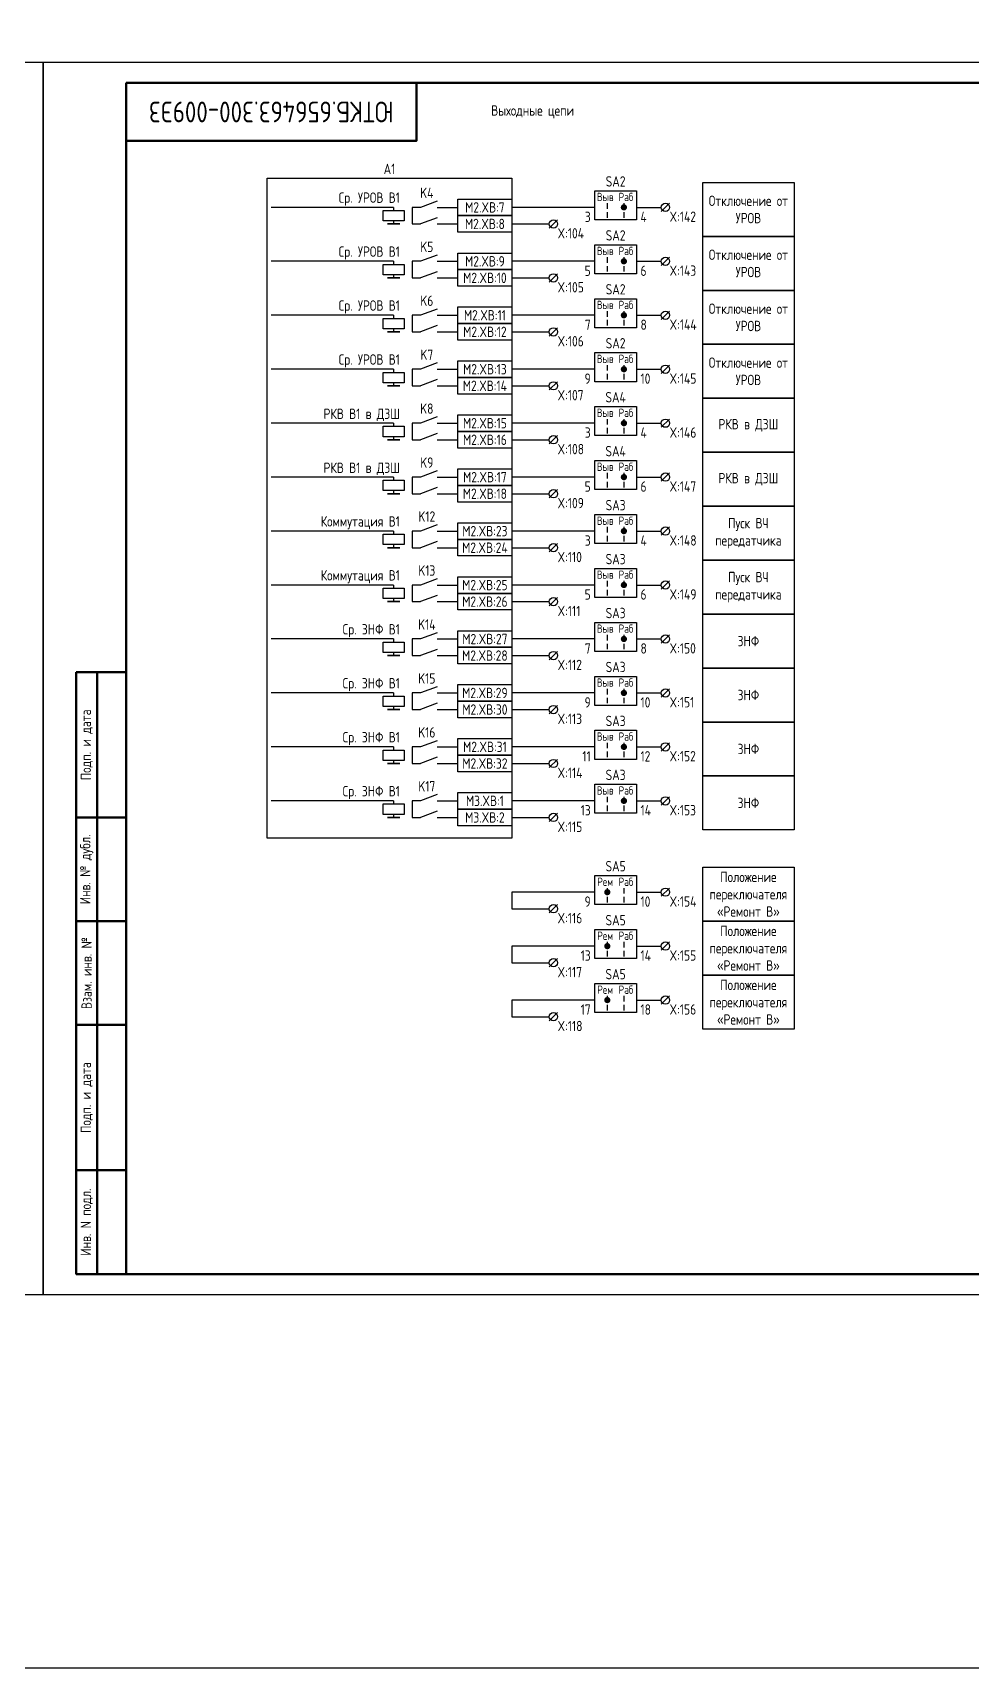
# Model space of a CAD drawing. Header units: millimetres. Extents: x -936 to 3453, y -90 to 618.
# Drawn here: x 1257.5 to 1483.7, y -90 to 304.1 of the extents above; entities that cross this region are included whole.
import ezdxf

# ---------------------------------------------------------------- set-up
doc = ezdxf.new("R2010")
doc.units = ezdxf.units.MM
doc.styles.add('Gost_type_A', font='GOST_0.TTF')

# ---------------------------------------------------------------- blocks, each defined once
blk = doc.blocks.new('Формат_А3')
blk.add_lwpolyline([(-420, 297), (0, 297), (0, 0), (-420, 0)], close=True)
at = {"lineweight": 50}
blk.add_lwpolyline([(-400, 292), (-5, 292), (-5, 5), (-400, 5)], close=True, dxfattribs=at)
blk = doc.blocks.new('Штамп угловой верхний')
at = {"lineweight": 50}
blk.add_lwpolyline([(0, 0), (70, 0), (70, -14), (0, -14)], close=True, dxfattribs=at)
blk = doc.blocks.new('Штамп левый нижний')
at = {"lineweight": 50}
for points in [[(-12, 145), (-7, 145), (-7, 110), (-12, 110)], [(-7, 145), (0, 145), (0, 110), (-7, 110)], [(-12, 110), (-7, 110), (-7, 85), (-12, 85)], [(-7, 110), (0, 110), (0, 85), (-7, 85)], [(-12, 85), (-7, 85), (-7, 60), (-12, 60)], [(-7, 85), (0, 85), (0, 60), (-7, 60)], [(-12, 60), (-7, 60), (-7, 25), (-12, 25)], [(-7, 60), (0, 60), (0, 25), (-7, 25)], [(-12, 25), (-7, 25), (-7, 0), (-12, 0)], [(-7, 25), (0, 25), (0, 0), (-7, 0)]]:
    blk.add_lwpolyline(points, close=True, dxfattribs=at)
at = {"char_height": 2.5, "attachment_point": 5, "rotation": 90, "style": 'Gost_type_A'}
for s, insert, width in [('Подп. и дата', (-9.5, 127.5), 35), ('Инв. № дубл.', (-9.5, 97.5), 25), ('Взам. инв. №', (-9.5, 72.5), 25), ('Подп. и дата', (-9.5, 42.5), 35), ('Инв. N подл.', (-9.5, 12.5), 25)]:
    blk.add_mtext(s, dxfattribs=dict(at, insert=insert, width=width))
blk = doc.blocks.new('POINT')
at = {"const_width": 0.75}
blk.add_lwpolyline([(-0.375, 0, 1), (0.375, 0, 1)], format="xyb", close=True, dxfattribs=at)
blk = doc.blocks.new('Переключатель_положение')
for p, q in [((2, 1), (2, -0.34)), ((2, -1.14), (2, -2.49))]:
    blk.add_line(p, q)

msp = doc.modelspace()

# ---------------------------------------------------------------- linework, layer by layer
for p, q in [((1344.5, 262), (1315, 262)), ((1344.5, 262), (1344.5, 261.25)), ((1393, 262), (1373, 262)), ((1411.01, 263), (1409.01, 261)), ((1344.5, 258.75), (1344.5, 258)), ((1373, 258), (1382, 258)), ((1384.01, 259), (1382.01, 257)), ((1344.5, 249), (1315, 249)), ((1344.5, 249), (1344.5, 248.25)), ((1393, 249), (1373, 249)), ((1411.01, 250), (1409.01, 248)), ((1344.5, 245.75), (1344.5, 245)), ((1373, 245), (1382, 245)), ((1384.01, 246), (1382.01, 244)), ((1411.01, 237), (1409.01, 235)), ((1344.5, 236), (1315, 236)), ((1344.5, 236), (1344.5, 235.25)), ((1344.5, 232.75), (1344.5, 232)), ((1393, 236), (1373, 236)), ((1384.01, 233), (1382.01, 231)), ((1373, 232), (1382, 232)), ((1344.5, 223), (1315, 223)), ((1344.5, 223), (1344.5, 222.25)), ((1393, 223), (1373, 223)), ((1411.01, 224), (1409.01, 222)), ((1344.5, 219.75), (1344.5, 219)), ((1373, 219), (1382, 219)), ((1384.01, 220), (1382.01, 218)), ((1344.5, 210), (1315, 210)), ((1344.5, 210), (1344.5, 209.25)), ((1393, 210), (1373, 210)), ((1411.01, 211), (1409.01, 209)), ((1344.5, 206.75), (1344.5, 206)), ((1373, 206), (1382, 206)), ((1384.01, 207), (1382.01, 205)), ((1411.01, 198), (1409.01, 196)), ((1344.5, 197), (1315, 197)), ((1344.5, 197), (1344.5, 196.25)), ((1344.5, 193.75), (1344.5, 193)), ((1393, 197), (1373, 197)), ((1384.01, 194), (1382.01, 192)), ((1373, 193), (1382, 193)), ((1344.5, 184), (1315, 184)), ((1344.5, 184), (1344.5, 183.25)), ((1393, 184), (1373, 184)), ((1411.01, 185), (1409.01, 183)), ((1344.5, 180.75), (1344.5, 180)), ((1373, 180), (1382, 180)), ((1384.01, 181), (1382.01, 179)), ((1344.5, 171), (1315, 171)), ((1344.5, 171), (1344.5, 170.25)), ((1393, 171), (1373, 171)), ((1411.01, 172), (1409.01, 170)), ((1344.5, 167.75), (1344.5, 167)), ((1373, 167), (1382, 167)), ((1384.01, 168), (1382.01, 166)), ((1344.5, 158), (1315, 158)), ((1344.5, 158), (1344.5, 157.25)), ((1393, 158), (1373, 158)), ((1411.01, 159), (1409.01, 157)), ((1344.5, 154.75), (1344.5, 154)), ((1373, 154), (1382, 154)), ((1384.01, 155), (1382.01, 153)), ((1411.01, 146), (1409.01, 144)), ((1344.5, 145), (1315, 145)), ((1344.5, 145), (1344.5, 144.25)), ((1393, 145), (1373, 145)), ((1384.01, 142), (1382.01, 140)), ((1344.5, 141.75), (1344.5, 141)), ((1373, 141), (1382, 141)), ((1344.5, 132), (1315, 132)), ((1344.5, 132), (1344.5, 131.25)), ((1393, 132), (1373, 132)), ((1411.01, 133), (1409.01, 131)), ((1344.5, 128.75), (1344.5, 128)), ((1373, 128), (1382, 128)), ((1384.01, 129), (1382.01, 127)), ((1344.5, 119), (1315, 119)), ((1344.5, 119), (1344.5, 118.25)), ((1393, 119), (1373, 119)), ((1411.01, 120), (1409.01, 118)), ((1344.5, 115.75), (1344.5, 115)), ((1373, 115), (1382, 115)), ((1384.01, 116), (1382.01, 114)), ((1393, 97), (1373, 97)), ((1373, 97), (1373, 93)), ((1411.01, 98), (1409.01, 96)), ((1373, 93), (1382, 93)), ((1384.01, 94), (1382.01, 92)), ((1393, 84), (1373, 84)), ((1373, 84), (1373, 80)), ((1411.01, 85), (1409.01, 83)), ((1373, 80), (1382, 80)), ((1384.01, 81), (1382.01, 79)), ((1393, 71), (1373, 71)), ((1373, 71), (1373, 67)), ((1411.01, 72), (1409.01, 70)), ((1373, 67), (1382, 67)), ((1384.01, 68), (1382.01, 66))]:
    msp.add_line(p, q)
at = {"ltscale": 1.08}
for p, q in [((1351, 262), (1349, 262)), ((1349, 262), (1349, 258)), ((1355, 262), (1360, 262)), ((1349, 258), (1351, 258)), ((1355, 258), (1360, 258)), ((1351, 249), (1349, 249)), ((1349, 249), (1349, 245)), ((1355, 249), (1360, 249)), ((1349, 245), (1351, 245)), ((1355, 245), (1360, 245)), ((1351, 236), (1349, 236)), ((1349, 236), (1349, 232)), ((1355, 236), (1360, 236)), ((1349, 232), (1351, 232)), ((1355, 232), (1360, 232)), ((1351, 223), (1349, 223)), ((1349, 223), (1349, 219)), ((1355, 223), (1360, 223)), ((1349, 219), (1351, 219)), ((1355, 219), (1360, 219)), ((1351, 210), (1349, 210)), ((1349, 210), (1349, 206)), ((1355, 210), (1360, 210)), ((1349, 206), (1351, 206)), ((1355, 206), (1360, 206)), ((1351, 197), (1349, 197)), ((1349, 197), (1349, 193)), ((1355, 197), (1360, 197)), ((1349, 193), (1351, 193)), ((1355, 193), (1360, 193)), ((1351, 184), (1349, 184)), ((1349, 184), (1349, 180)), ((1355, 184), (1360, 184)), ((1349, 180), (1351, 180)), ((1355, 180), (1360, 180)), ((1351, 171), (1349, 171)), ((1349, 171), (1349, 167)), ((1355, 171), (1360, 171)), ((1349, 167), (1351, 167)), ((1355, 167), (1360, 167)), ((1351, 158), (1349, 158)), ((1349, 158), (1349, 154)), ((1355, 158), (1360, 158)), ((1349, 154), (1351, 154)), ((1355, 154), (1360, 154)), ((1351, 145), (1349, 145)), ((1349, 145), (1349, 141)), ((1355, 145), (1360, 145)), ((1349, 141), (1351, 141)), ((1355, 141), (1360, 141)), ((1351, 132), (1349, 132)), ((1349, 132), (1349, 128)), ((1355, 132), (1360, 132)), ((1349, 128), (1351, 128)), ((1355, 128), (1360, 128)), ((1351, 119), (1349, 119)), ((1349, 119), (1349, 115)), ((1355, 119), (1360, 119)), ((1349, 115), (1351, 115)), ((1355, 115), (1360, 115))]:
    msp.add_line(p, q, dxfattribs=at)
at = {"ltscale": 4.32}
for p, q in [((1355, 263.5), (1351, 262)), ((1355, 259.5), (1351, 258)), ((1355, 250.5), (1351, 249)), ((1355, 246.5), (1351, 245)), ((1355, 237.5), (1351, 236)), ((1355, 233.5), (1351, 232)), ((1355, 224.5), (1351, 223)), ((1355, 220.5), (1351, 219)), ((1355, 211.5), (1351, 210)), ((1355, 207.5), (1351, 206)), ((1355, 198.5), (1351, 197)), ((1355, 194.5), (1351, 193)), ((1355, 185.5), (1351, 184)), ((1355, 181.5), (1351, 180)), ((1355, 172.5), (1351, 171)), ((1355, 168.5), (1351, 167)), ((1355, 159.5), (1351, 158)), ((1355, 155.5), (1351, 154)), ((1355, 146.5), (1351, 145)), ((1355, 142.5), (1351, 141)), ((1355, 133.5), (1351, 132)), ((1355, 129.5), (1351, 128)), ((1355, 120.5), (1351, 119)), ((1355, 116.5), (1351, 115))]:
    msp.add_line(p, q, dxfattribs=at)
at = {"ltscale": 4}
for p, q in [((1403, 262), (1409.01, 262)), ((1403, 249), (1409.01, 249)), ((1403, 236), (1409.01, 236)), ((1403, 223), (1409.01, 223)), ((1403, 210), (1409.01, 210)), ((1403, 197), (1409.01, 197)), ((1403, 184), (1409.01, 184)), ((1403, 171), (1409.01, 171)), ((1403, 158), (1409.01, 158)), ((1403, 145), (1409.01, 145)), ((1403, 132), (1409.01, 132)), ((1403, 119), (1409.01, 119)), ((1403, 97), (1409.01, 97)), ((1403, 84), (1409.01, 84)), ((1403, 71), (1409.01, 71))]:
    msp.add_line(p, q, dxfattribs=at)
for points in [[(-936, 618), (3453, 618), (3453, -90), (-936, -90)], [(1314, 269), (1373, 269), (1373, 110), (1314, 110)], [(1419, 268), (1441, 268), (1441, 255), (1419, 255)], [(1393, 266), (1403, 266), (1403, 259), (1393, 259)], [(1347, 261.25), (1347, 258.75), (1342, 258.75), (1342, 261.25)], [(1360, 264), (1373, 264), (1373, 260), (1360, 260)], [(1346, 258), (1343, 258)], [(1360, 260), (1373, 260), (1373, 256), (1360, 256)], [(1393, 253), (1403, 253), (1403, 246), (1393, 246)], [(1419, 255), (1441, 255), (1441, 242), (1419, 242)], [(1360, 251), (1373, 251), (1373, 247), (1360, 247)], [(1347, 248.25), (1347, 245.75), (1342, 245.75), (1342, 248.25)], [(1346, 245), (1343, 245)], [(1360, 247), (1373, 247), (1373, 243), (1360, 243)], [(1419, 242), (1441, 242), (1441, 229), (1419, 229)], [(1360, 238), (1373, 238), (1373, 234), (1360, 234)], [(1393, 240), (1403, 240), (1403, 233), (1393, 233)], [(1347, 235.25), (1347, 232.75), (1342, 232.75), (1342, 235.25)], [(1360, 234), (1373, 234), (1373, 230), (1360, 230)], [(1346, 232), (1343, 232)], [(1419, 229), (1441, 229), (1441, 216), (1419, 216)], [(1360, 225), (1373, 225), (1373, 221), (1360, 221)], [(1393, 227), (1403, 227), (1403, 220), (1393, 220)], [(1347, 222.25), (1347, 219.75), (1342, 219.75), (1342, 222.25)], [(1360, 221), (1373, 221), (1373, 217), (1360, 217)], [(1346, 219), (1343, 219)], [(1393, 214), (1403, 214), (1403, 207), (1393, 207)], [(1419, 216), (1441, 216), (1441, 203), (1419, 203)], [(1347, 209.25), (1347, 206.75), (1342, 206.75), (1342, 209.25)], [(1360, 212), (1373, 212), (1373, 208), (1360, 208)], [(1346, 206), (1343, 206)], [(1360, 208), (1373, 208), (1373, 204), (1360, 204)], [(1393, 201), (1403, 201), (1403, 194), (1393, 194)], [(1419, 203), (1441, 203), (1441, 190), (1419, 190)], [(1360, 199), (1373, 199), (1373, 195), (1360, 195)], [(1347, 196.25), (1347, 193.75), (1342, 193.75), (1342, 196.25)], [(1360, 195), (1373, 195), (1373, 191), (1360, 191)], [(1346, 193), (1343, 193)], [(1419, 190), (1441, 190), (1441, 177), (1419, 177)], [(1360, 186), (1373, 186), (1373, 182), (1360, 182)], [(1393, 188), (1403, 188), (1403, 181), (1393, 181)], [(1347, 183.25), (1347, 180.75), (1342, 180.75), (1342, 183.25)], [(1360, 182), (1373, 182), (1373, 178), (1360, 178)], [(1346, 180), (1343, 180)], [(1393, 175), (1403, 175), (1403, 168), (1393, 168)], [(1419, 177), (1441, 177), (1441, 164), (1419, 164)], [(1347, 170.25), (1347, 167.75), (1342, 167.75), (1342, 170.25)], [(1360, 173), (1373, 173), (1373, 169), (1360, 169)], [(1346, 167), (1343, 167)], [(1360, 169), (1373, 169), (1373, 165), (1360, 165)], [(1393, 162), (1403, 162), (1403, 155), (1393, 155)], [(1419, 164), (1441, 164), (1441, 151), (1419, 151)], [(1360, 160), (1373, 160), (1373, 156), (1360, 156)], [(1347, 157.25), (1347, 154.75), (1342, 154.75), (1342, 157.25)], [(1346, 154), (1343, 154)], [(1360, 156), (1373, 156), (1373, 152), (1360, 152)], [(1419, 151), (1441, 151), (1441, 138), (1419, 138)], [(1360, 147), (1373, 147), (1373, 143), (1360, 143)], [(1393, 149), (1403, 149), (1403, 142), (1393, 142)], [(1347, 144.25), (1347, 141.75), (1342, 141.75), (1342, 144.25)], [(1360, 143), (1373, 143), (1373, 139), (1360, 139)], [(1346, 141), (1343, 141)], [(1419, 138), (1441, 138), (1441, 125), (1419, 125)], [(1360, 134), (1373, 134), (1373, 130), (1360, 130)], [(1393, 136), (1403, 136), (1403, 129), (1393, 129)], [(1347, 131.25), (1347, 128.75), (1342, 128.75), (1342, 131.25)], [(1346, 128), (1343, 128)], [(1360, 130), (1373, 130), (1373, 126), (1360, 126)], [(1393, 123), (1403, 123), (1403, 116), (1393, 116)], [(1419, 125), (1441, 125), (1441, 112), (1419, 112)], [(1347, 118.25), (1347, 115.75), (1342, 115.75), (1342, 118.25)], [(1360, 121), (1373, 121), (1373, 117), (1360, 117)], [(1346, 115), (1343, 115)], [(1360, 117), (1373, 117), (1373, 113), (1360, 113)], [(1419, 103), (1441, 103), (1441, 90), (1419, 90)], [(1393, 101), (1403, 101), (1403, 94), (1393, 94)], [(1393, 88), (1403, 88), (1403, 81), (1393, 81)], [(1419, 90), (1441, 90), (1441, 77), (1419, 77)], [(1393, 75), (1403, 75), (1403, 68), (1393, 68)], [(1419, 77), (1441, 77), (1441, 64), (1419, 64)]]:
    msp.add_lwpolyline(points, close=True)
for centre in [(1410.01, 262), (1383.01, 258), (1410.01, 249), (1383.01, 245), (1410.01, 236), (1383.01, 232), (1410.01, 223), (1383.01, 219), (1410.01, 210), (1383.01, 206), (1410.01, 197), (1383.01, 193), (1410.01, 184), (1383.01, 180), (1410.01, 171), (1383.01, 167), (1410.01, 158), (1383.01, 154), (1410.01, 145), (1383.01, 141), (1410.01, 132), (1383.01, 128), (1410.01, 119), (1383.01, 115), (1410.01, 97), (1383.01, 93), (1410.01, 84), (1383.01, 80), (1410.01, 71), (1383.01, 67)]:
    msp.add_circle(centre, 1)

# ---------------------------------------------------------------- block references
for name, p in [('Формат_А3', (1260, 0)), ('Формат_А3', (1680, 0)), ('Штамп угловой верхний', (1280, 292)), ('Переключатель_положение', (1394, 262)), ('POINT', (1400, 262)), ('Переключатель_положение', (1398, 262)), ('Переключатель_положение', (1394, 249)), ('POINT', (1400, 249)), ('Переключатель_положение', (1398, 249)), ('Переключатель_положение', (1394, 236)), ('POINT', (1400, 236)), ('Переключатель_положение', (1398, 236)), ('Переключатель_положение', (1394, 223)), ('POINT', (1400, 223)), ('Переключатель_положение', (1398, 223)), ('Переключатель_положение', (1394, 210)), ('POINT', (1400, 210)), ('Переключатель_положение', (1398, 210)), ('Переключатель_положение', (1394, 197)), ('POINT', (1400, 197)), ('Переключатель_положение', (1398, 197)), ('Переключатель_положение', (1394, 184)), ('POINT', (1400, 184)), ('Переключатель_положение', (1398, 184)), ('Переключатель_положение', (1394, 171)), ('POINT', (1400, 171)), ('Переключатель_положение', (1398, 171)), ('Переключатель_положение', (1394, 158)), ('POINT', (1400, 158)), ('Переключатель_положение', (1398, 158)), ('Штамп левый нижний', (1280, 5)), ('Переключатель_положение', (1394, 145)), ('Переключатель_положение', (1398, 145)), ('POINT', (1400, 145)), ('Переключатель_положение', (1394, 132)), ('POINT', (1400, 132)), ('Переключатель_положение', (1398, 132)), ('Переключатель_положение', (1394, 119)), ('POINT', (1400, 119)), ('Переключатель_положение', (1398, 119)), ('POINT', (1396, 97)), ('Переключатель_положение', (1394, 97)), ('Переключатель_положение', (1398, 97)), ('POINT', (1396, 84)), ('Переключатель_положение', (1394, 84)), ('Переключатель_положение', (1398, 84)), ('POINT', (1396, 71)), ('Переключатель_положение', (1394, 71)), ('Переключатель_положение', (1398, 71))]:
    msp.add_blockref(name, p)

# ---------------------------------------------------------------- texts
at = {"insert": (1315, 285), "char_height": 5, "width": 70, "attachment_point": 5, "rotation": 180, "style": 'Gost_type_A'}
msp.add_mtext('ЮТКБ.656463.300-009Э3', dxfattribs=at)
at = {"char_height": 2.5, "line_spacing_factor": 0.9, "style": 'Gost_type_A'}
for s, insert, width, attachment_point in [('Выходные цепи', (1378, 285), 196, 5), ('A1', (1343.5, 270), 59, 8), ('X:142', (1411.01, 261), 8, 1), ('X:104', (1384.01, 257), 8, 1), ('X:143', (1411.01, 248), 8, 1), ('X:105', (1384.01, 244), 8, 1), ('X:144', (1411.01, 235), 8, 1), ('X:106', (1384.01, 231), 8, 1), ('X:145', (1411.01, 222), 8, 1), ('X:107', (1384.01, 218), 8, 1), ('X:146', (1411.01, 209), 8, 1), ('X:108', (1384.01, 205), 8, 1), ('X:147', (1411.01, 196), 8, 1), ('X:109', (1384.01, 192), 8, 1), ('X:148', (1411.01, 183), 8, 1), ('X:110', (1384.01, 179), 8, 1), ('X:149', (1411.01, 170), 8, 1), ('X:111', (1384.01, 166), 8, 1), ('X:150', (1411.01, 157), 8, 1), ('X:112', (1384.01, 153), 8, 1), ('X:151', (1411.01, 144), 8, 1), ('X:113', (1384.01, 140), 8, 1), ('X:152', (1411.01, 131), 8, 1), ('X:114', (1384.01, 127), 8, 1), ('X:153', (1411.01, 118), 8, 1), ('X:115', (1384.01, 114), 8, 1), ('X:154', (1411.01, 96), 8, 1), ('X:116', (1384.01, 92), 8, 1), ('X:155', (1411.01, 83), 8, 1), ('X:117', (1384.01, 79), 8, 1), ('X:156', (1411.01, 70), 8, 1), ('X:118', (1384.01, 66), 8, 1)]:
    msp.add_mtext(s, dxfattribs=dict(at, insert=insert, width=width, attachment_point=attachment_point))
at = {"style": 'Gost_type_A'}
for s, insert, char_height, width, attachment_point in [('SA2', (1398, 267), 2.5, 10, 8), ('Ср. УРОВ В1', (1346, 264), 2.5, 31.0015, 6), ('K4', (1352.5, 265.5), 2.5, 5, 5), ('Выв', (1395.5, 264.5), 2, 5, 5), ('Раб', (1400.5, 264.5), 2, 5, 5), ('Отключение от УРОВ', (1430, 261.5), 2.5, 21.9988, 5), ('M2.XВ:7', (1366.5, 262), 2.5, 13, 5), ('3', (1392, 260.98), 2.5, 5, 3), ('4', (1404, 260.98), 2.5, 5, 1), ('M2.XВ:8', (1366.5, 258), 2.5, 13, 5), ('SA2', (1398, 254), 2.5, 10, 8), ('Ср. УРОВ В1', (1346, 251), 2.5, 31.0015, 6), ('K5', (1352.5, 252.5), 2.5, 5, 5), ('Выв', (1395.5, 251.5), 2, 5, 5), ('Раб', (1400.5, 251.5), 2, 5, 5), ('M2.XВ:9', (1366.5, 249), 2.5, 13, 5), ('Отключение от УРОВ', (1430, 248.5), 2.5, 21.9988, 5), ('M2.XВ:10', (1366.5, 245), 2.5, 13, 5), ('5', (1392, 247.98), 2.5, 5, 3), ('6', (1404, 247.98), 2.5, 5, 1), ('K6', (1352.5, 239.5), 2.5, 5, 5), ('SA2', (1398, 241), 2.5, 10, 8), ('Ср. УРОВ В1', (1346, 238), 2.5, 31.0015, 6), ('M2.XВ:11', (1366.5, 236), 2.5, 13, 5), ('Выв', (1395.5, 238.5), 2, 5, 5), ('Раб', (1400.5, 238.5), 2, 5, 5), ('Отключение от УРОВ', (1430, 235.5), 2.5, 21.9988, 5), ('M2.XВ:12', (1366.5, 232), 2.5, 13, 5), ('7', (1392, 234.98), 2.5, 5, 3), ('8', (1404, 234.98), 2.5, 5, 1), ('SA2', (1398, 228), 2.5, 10, 8), ('Ср. УРОВ В1', (1346, 225), 2.5, 31.0015, 6), ('K7', (1352.5, 226.5), 2.5, 5, 5), ('Выв', (1395.5, 225.5), 2, 5, 5), ('Раб', (1400.5, 225.5), 2, 5, 5), ('Отключение от УРОВ', (1430, 222.5), 2.5, 21.9988, 5), ('M2.XВ:13', (1366.5, 223), 2.5, 13, 5), ('9', (1392, 221.98), 2.5, 5, 3), ('10', (1404, 221.98), 2.5, 5, 1), ('M2.XВ:14', (1366.5, 219), 2.5, 13, 5), ('SA4', (1398, 215), 2.5, 10, 8), ('РКВ В1 в ДЗШ', (1346, 212), 2.5, 31.0015, 6), ('K8', (1352.5, 213.5), 2.5, 5, 5), ('Выв', (1395.5, 212.5), 2, 5, 5), ('Раб', (1400.5, 212.5), 2, 5, 5), ('M2.XВ:15', (1366.5, 210), 2.5, 13, 5), ('3', (1392, 208.98), 2.5, 5, 3), ('4', (1404, 208.98), 2.5, 5, 1), ('РКВ в ДЗШ', (1430, 209.5), 2.5, 21.9988, 5), ('M2.XВ:16', (1366.5, 206), 2.5, 13, 5), ('K9', (1352.5, 200.5), 2.5, 5, 5), ('SA4', (1398, 202), 2.5, 10, 8), ('РКВ В1 в ДЗШ', (1346, 199), 2.5, 31.0015, 6), ('M2.XВ:17', (1366.5, 197), 2.5, 13, 5), ('Выв', (1395.5, 199.5), 2, 5, 5), ('Раб', (1400.5, 199.5), 2, 5, 5), ('РКВ в ДЗШ', (1430, 196.5), 2.5, 21.9988, 5), ('M2.XВ:18', (1366.5, 193), 2.5, 13, 5), ('5', (1392, 195.98), 2.5, 5, 3), ('6', (1404, 195.98), 2.5, 5, 1), ('SA3', (1398, 189), 2.5, 10, 8), ('Коммутация В1', (1346, 186), 2.5, 31.0015, 6), ('K12', (1352.5, 187.5), 2.5, 5, 5), ('M2.XВ:23', (1366.5, 184), 2.5, 13, 5), ('Выв', (1395.5, 186.5), 2, 5, 5), ('Раб', (1400.5, 186.5), 2, 5, 5), ('Пуск ВЧ передатчика', (1430, 183.5), 2.5, 21.9988, 5), ('3', (1392, 182.98), 2.5, 5, 3), ('4', (1404, 182.98), 2.5, 5, 1), ('M2.XВ:24', (1366.5, 180), 2.5, 13, 5), ('SA3', (1398, 176), 2.5, 10, 8), ('Коммутация В1', (1346, 173), 2.5, 31.0015, 6), ('K13', (1352.5, 174.5), 2.5, 5, 5), ('Выв', (1395.5, 173.5), 2, 5, 5), ('Раб', (1400.5, 173.5), 2, 5, 5), ('Пуск ВЧ передатчика', (1430, 170.5), 2.5, 21.9988, 5), ('M2.XВ:25', (1366.5, 171), 2.5, 13, 5), ('5', (1392, 169.98), 2.5, 5, 3), ('6', (1404, 169.98), 2.5, 5, 1), ('M2.XВ:26', (1366.5, 167), 2.5, 13, 5), ('Ср. ЗНФ В1', (1346, 160), 2.5, 31.0015, 6), ('K14', (1352.5, 161.5), 2.5, 5, 5), ('SA3', (1398, 163), 2.5, 10, 8), ('M2.XВ:27', (1366.5, 158), 2.5, 13, 5), ('Выв', (1395.5, 160.5), 2, 5, 5), ('Раб', (1400.5, 160.5), 2, 5, 5), ('ЗНФ', (1430, 157.5), 2.5, 21.9988, 5), ('M2.XВ:28', (1366.5, 154), 2.5, 13, 5), ('7', (1392, 156.98), 2.5, 5, 3), ('8', (1404, 156.98), 2.5, 5, 1), ('K15', (1352.5, 148.5), 2.5, 5, 5), ('SA3', (1398, 150), 2.5, 10, 8), ('Ср. ЗНФ В1', (1346, 147), 2.5, 31.0015, 6), ('M2.XВ:29', (1366.5, 145), 2.5, 13, 5), ('Выв', (1395.5, 147.5), 2, 5, 5), ('Раб', (1400.5, 147.5), 2, 5, 5), ('M2.XВ:30', (1366.5, 141), 2.5, 13, 5), ('9', (1392, 143.98), 2.5, 5, 3), ('10', (1404, 143.98), 2.5, 5, 1), ('ЗНФ', (1430, 144.5), 2.5, 21.9988, 5), ('SA3', (1398, 137), 2.5, 10, 8), ('Ср. ЗНФ В1', (1346, 134), 2.5, 31.0015, 6), ('K16', (1352.5, 135.5), 2.5, 5, 5), ('Выв', (1395.5, 134.5), 2, 5, 5), ('Раб', (1400.5, 134.5), 2, 5, 5), ('M2.XВ:31', (1366.5, 132), 2.5, 13, 5), ('11', (1392, 130.98), 2.5, 5, 3), ('12', (1404, 130.98), 2.5, 5, 1), ('ЗНФ', (1430, 131.5), 2.5, 21.9988, 5), ('M2.XВ:32', (1366.5, 128), 2.5, 13, 5), ('SA3', (1398, 124), 2.5, 10, 8), ('Ср. ЗНФ В1', (1346, 121), 2.5, 31.0015, 6), ('K17', (1352.5, 122.5), 2.5, 5, 5), ('Выв', (1395.5, 121.5), 2, 5, 5), ('Раб', (1400.5, 121.5), 2, 5, 5), ('M3.XВ:1', (1366.5, 119), 2.5, 13, 5), ('ЗНФ', (1430, 118.5), 2.5, 21.9988, 5), ('M3.XВ:2', (1366.5, 115), 2.5, 13, 5), ('13', (1392, 117.98), 2.5, 5, 3), ('14', (1404, 117.98), 2.5, 5, 1), ('SA5', (1398, 102), 2.5, 10, 8), ('Рем', (1395.5, 99.5), 2, 5, 5), ('Раб', (1400.5, 99.5), 2, 5, 5), ('Положение переключателя «Ремонт В» ', (1430, 96.5), 2.5, 21.9988, 5), ('9', (1392, 95.98), 2.5, 5, 3), ('10', (1404, 95.98), 2.5, 5, 1), ('SA5', (1398, 89), 2.5, 10, 8), ('Рем', (1395.5, 86.5), 2, 5, 5), ('Раб', (1400.5, 86.5), 2, 5, 5), ('Положение переключателя «Ремонт В» ', (1430, 83.5), 2.5, 21.9988, 5), ('13', (1392, 82.98), 2.5, 5, 3), ('14', (1404, 82.98), 2.5, 5, 1), ('SA5', (1398, 76), 2.5, 10, 8), ('Положение переключателя «Ремонт В» ', (1430, 70.5), 2.5, 21.9988, 5), ('Рем', (1395.5, 73.5), 2, 5, 5), ('Раб', (1400.5, 73.5), 2, 5, 5), ('17', (1392, 69.98), 2.5, 5, 3), ('18', (1404, 69.98), 2.5, 5, 1)]:
    msp.add_mtext(s, dxfattribs=dict(at, insert=insert, char_height=char_height, width=width, attachment_point=attachment_point))

doc.saveas('drawing.dxf')
